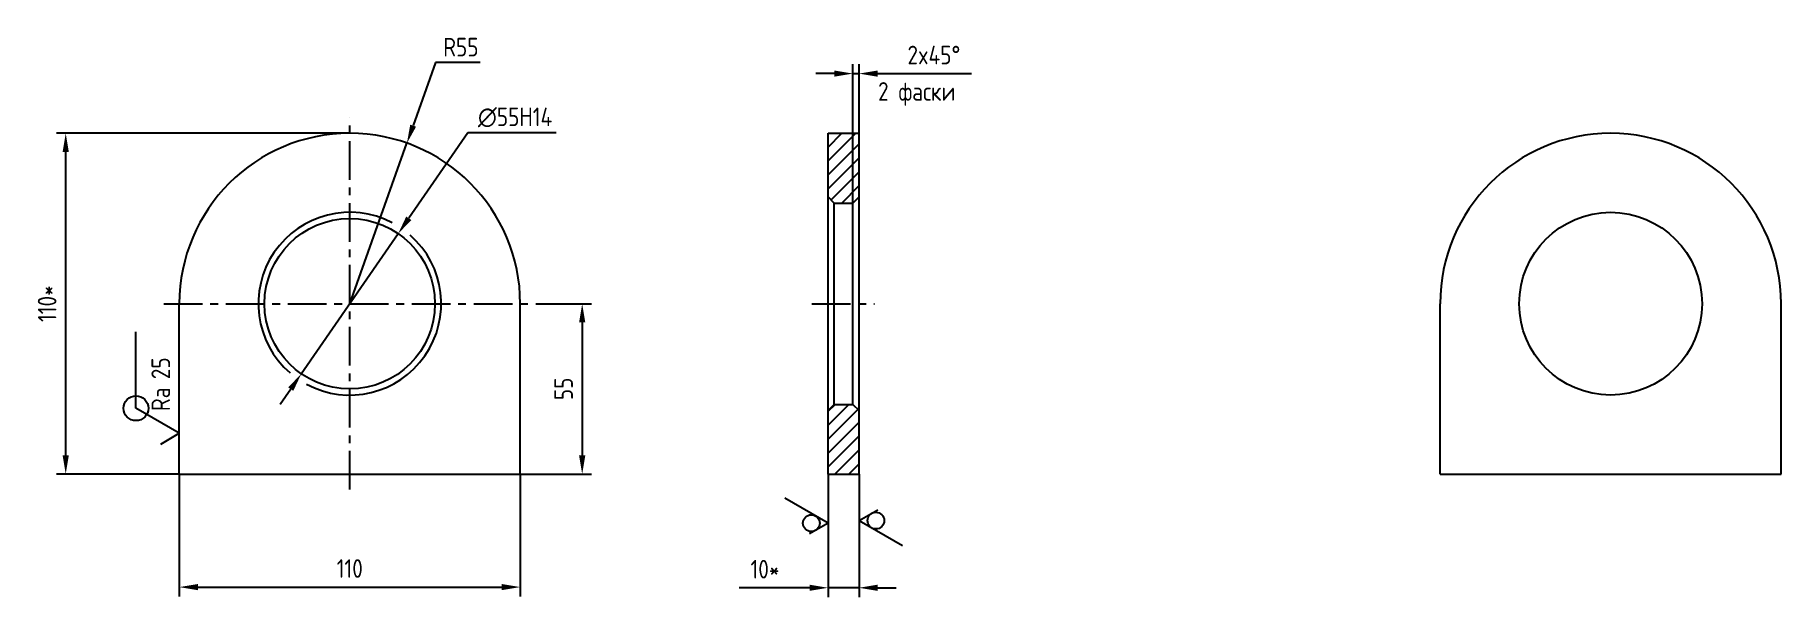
# Model space of a CAD drawing. Header units: millimetres. Extents: x 461 to 1024, y -261 to -79.
import ezdxf

# ---------------------------------------------------------------- set-up
doc = ezdxf.new("R2010")
doc.units = ezdxf.units.MM
doc.header["$LTSCALE"] = 0.5
doc.linetypes.add('CENTER', pattern=[2, 1.25, -0.25, 0.25, -0.25])
for name, color, linetype in [('CEN', 5, 'CENTER'), ('Cont', 6, 'Continuous'), ('DIM', 7, 'Continuous'), ('HATCH', 2, 'Continuous'), ('Text', 3, 'Continuous')]:
    doc.layers.add(name, color=color, linetype=linetype)
doc.styles.add('Style1', font='romans.shx', dxfattribs={"width": 0.8})
doc.dimstyles.new('Dia2', dxfattribs={"dimscale": 2, "dimtxt": 3, "dimasz": 3, "dimexe": 1.25, "dimexo": 0, "dimgap": 1, "dimtad": 1, "dimtoh": 1, "dimdec": 3, "dimtxsty": 'Style1', "dimcen": 2.5, "dimclrt": 3, "dimadec": 0, "dimazin": 0, "dimtfac": 1, "dimtdec": 3, "dimtmove": 0, "dimatfit": 2, "dimfxl": 1, "dimarcsym": 0})
doc.dimstyles.new('LIN2', dxfattribs={"dimscale": 2, "dimtxt": 3, "dimasz": 3, "dimexe": 1.5, "dimexo": 0, "dimgap": 1.5, "dimtad": 1, "dimzin": 13, "dimdsep": 46, "dimtxsty": 'Style1', "dimcen": 0, "dimclrt": 3, "dimadec": 0, "dimazin": 0, "dimtfac": 1, "dimtmove": 0, "dimatfit": 3, "dimfxl": 1, "dimtolj": 1, "dimtzin": 13, "dimarcsym": 0})

# ---------------------------------------------------------------- blocks, each defined once
blk = doc.blocks.new('*D4')
at = {"layer": 'Defpoints', "color": 0, "transparency": 16777216}
for p in [(577.99, -143.42), (546.73, -188.67)]:
    blk.add_point(p, dxfattribs=at)
at = {"layer": 'DIM', "color": 0, "lineweight": -2, "transparency": 16777216}
for p, q in [((600.45, -110.91), (581.4, -138.48)), ((628.97, -110.91), (600.45, -110.91)), ((546.73, -188.67), (577.99, -143.42)), ((543.32, -193.6), (539.91, -198.54))]:
    blk.add_line(p, q, dxfattribs=at)
at = {"layer": 'DIM', "color": 0, "transparency": 16777216}
for points in [[(580.58, -137.91), (582.23, -139.05), (577.99, -143.42)], [(542.49, -193.04), (544.14, -194.17), (546.73, -188.67)]]:
    blk.add_solid(points, dxfattribs=at)
at = {"layer": 'DIM', "color": 3, "transparency": 16777216, "insert": (615.71, -105.91), "char_height": 6, "attachment_point": 5, "style": 'Style1'}
blk.add_mtext('∅55H14', dxfattribs=at)
blk = doc.blocks.new('*D5')
at = {"layer": 'Defpoints', "color": 0, "transparency": 16777216}
for p in [(470.7, -111.04), (562.36, -111.04), (507.36, -221.04)]:
    blk.add_point(p, dxfattribs=at)
at = {"layer": 'DIM', "color": 0, "lineweight": -2, "transparency": 16777216}
for p, q in [((562.36, -111.04), (467.7, -111.04)), ((470.7, -215.04), (470.7, -117.04)), ((507.36, -221.04), (467.7, -221.04))]:
    blk.add_line(p, q, dxfattribs=at)
at = {"layer": 'DIM', "color": 0, "transparency": 16777216}
for points in [[(469.7, -117.04), (471.7, -117.04), (470.7, -111.04)], [(469.7, -215.04), (471.7, -215.04), (470.7, -221.04)]]:
    blk.add_solid(points, dxfattribs=at)
at = {"layer": 'DIM', "color": 3, "transparency": 16777216, "insert": (464.7, -166.04), "char_height": 6, "attachment_point": 5, "rotation": 90, "style": 'Style1'}
blk.add_mtext('\\A1;110*', dxfattribs=at)
blk = doc.blocks.new('*D6')
at = {"layer": 'Defpoints', "color": 0, "transparency": 16777216}
for p in [(507.36, -221.04), (617.36, -221.04), (617.36, -257.52)]:
    blk.add_point(p, dxfattribs=at)
at = {"layer": 'DIM', "color": 0, "lineweight": -2, "transparency": 16777216}
for p, q in [((507.36, -221.04), (507.36, -260.52)), ((617.36, -221.04), (617.36, -260.52)), ((513.36, -257.52), (611.36, -257.52))]:
    blk.add_line(p, q, dxfattribs=at)
at = {"layer": 'DIM', "color": 0, "transparency": 16777216}
for points in [[(513.36, -256.52), (513.36, -258.52), (507.36, -257.52)], [(611.36, -256.52), (611.36, -258.52), (617.36, -257.52)]]:
    blk.add_solid(points, dxfattribs=at)
at = {"layer": 'DIM', "color": 3, "transparency": 16777216, "insert": (562.36, -251.52), "char_height": 6, "attachment_point": 5, "style": 'Style1'}
blk.add_mtext('\\A1;110', dxfattribs=at)
blk = doc.blocks.new('*D7')
at = {"layer": 'Defpoints', "color": 0, "transparency": 16777216}
for p in [(716.71, -221.04), (726.71, -221.04), (716.71, -257.74)]:
    blk.add_point(p, dxfattribs=at)
at = {"layer": 'DIM', "color": 0, "lineweight": -2, "transparency": 16777216}
for p, q in [((716.71, -221.04), (716.71, -260.74)), ((726.71, -221.04), (726.71, -260.74)), ((710.71, -257.74), (687.97, -257.74)), ((726.71, -257.74), (716.71, -257.74)), ((732.71, -257.74), (738.71, -257.74))]:
    blk.add_line(p, q, dxfattribs=at)
at = {"layer": 'DIM', "color": 0, "transparency": 16777216}
for points in [[(710.71, -256.74), (710.71, -258.74), (716.71, -257.74)], [(732.71, -256.74), (732.71, -258.74), (726.71, -257.74)]]:
    blk.add_solid(points, dxfattribs=at)
at = {"layer": 'DIM', "color": 3, "transparency": 16777216, "insert": (696.34, -251.74), "char_height": 6, "attachment_point": 5, "style": 'Style1'}
blk.add_mtext('\\A1;10*', dxfattribs=at)
blk = doc.blocks.new('*D8')
at = {"layer": 'Defpoints', "color": 0, "transparency": 16777216}
for p in [(726.71, -91.77), (724.71, -133.54), (726.71, -131.54)]:
    blk.add_point(p, dxfattribs=at)
at = {"layer": 'DIM', "color": 0, "lineweight": -2, "transparency": 16777216}
for p, q in [((724.71, -133.54), (724.71, -88.77)), ((726.71, -131.54), (726.71, -88.77)), ((718.71, -91.77), (712.71, -91.77)), ((724.71, -91.77), (726.71, -91.77)), ((732.71, -91.77), (763, -91.77))]:
    blk.add_line(p, q, dxfattribs=at)
at = {"layer": 'DIM', "color": 0, "transparency": 16777216}
for points in [[(718.71, -90.77), (718.71, -92.77), (724.71, -91.77)], [(732.71, -90.77), (732.71, -92.77), (726.71, -91.77)]]:
    blk.add_solid(points, dxfattribs=at)
at = {"layer": 'DIM', "color": 3, "transparency": 16777216, "insert": (750.85, -85.77), "char_height": 6, "attachment_point": 5, "style": 'Style1'}
blk.add_mtext('\\A1;2x45%%d', dxfattribs=at)
blk = doc.blocks.new('*D9')
at = {"layer": 'Defpoints', "color": 0, "transparency": 16777216}
for p in [(622.36, -166.04), (617.36, -221.04), (637.36, -221.04)]:
    blk.add_point(p, dxfattribs=at)
at = {"layer": 'DIM', "color": 0, "lineweight": -2, "transparency": 16777216}
for p, q in [((622.36, -166.04), (640.36, -166.04)), ((637.36, -172.04), (637.36, -215.04)), ((617.36, -221.04), (640.36, -221.04))]:
    blk.add_line(p, q, dxfattribs=at)
at = {"layer": 'DIM', "color": 0, "transparency": 16777216}
for points in [[(636.36, -172.04), (638.36, -172.04), (637.36, -166.04)], [(636.36, -215.04), (638.36, -215.04), (637.36, -221.04)]]:
    blk.add_solid(points, dxfattribs=at)
at = {"layer": 'DIM', "color": 3, "transparency": 16777216, "insert": (631.36, -193.54), "char_height": 6, "attachment_point": 5, "rotation": 90, "style": 'Style1'}
blk.add_mtext('\\A1;55', dxfattribs=at)
blk = doc.blocks.new('*D10')
at = {"layer": 'Defpoints', "color": 0, "transparency": 16777216}
for p in [(580.8, -114.23), (562.36, -166.04)]:
    blk.add_point(p, dxfattribs=at)
at = {"layer": 'DIM', "color": 0, "lineweight": -2, "transparency": 16777216}
for p, q in [((590.05, -88.22), (582.81, -108.57)), ((604.39, -88.22), (590.05, -88.22)), ((562.36, -166.04), (580.8, -114.23))]:
    blk.add_line(p, q, dxfattribs=at)
at = {"layer": 'DIM', "color": 0, "transparency": 16777216}
blk.add_solid([(581.87, -108.24), (583.75, -108.91), (580.8, -114.23)], dxfattribs=at)
at = {"layer": 'DIM', "color": 3, "transparency": 16777216, "insert": (598.22, -83.22), "char_height": 6, "attachment_point": 5, "style": 'Style1'}
blk.add_mtext('R55', dxfattribs=at)
blk = doc.blocks.new('A$C6CF913E7')
at = {"layer": 'Text'}
blk.add_circle((0, 0), 2, dxfattribs=at)
blk = doc.blocks.new('sherISO_06')
at = {"layer": 'Text'}
blk.add_line((4.04, 7), (16.39, 7), dxfattribs=at)
blk.add_lwpolyline([(-1.73, 3), (0, 0), (4.04, 7)], dxfattribs=at)
blk.add_blockref('A$C6CF913E7', (4.04, 7))
at = {"layer": 'Text', "style": 'Style1', "width": 0.8}
blk.add_text('Ra', height=3, dxfattribs=at).set_placement((3.58, 1.5))
blk.add_attdef('12,5', (8.73, 1.5), '', height=3, dxfattribs=at)
blk = doc.blocks.new('sherISO_09')
at = {"layer": 'Text'}
for q in [(4.04, 7), (-1.73, 3)]:
    blk.add_line((0, 0), q, dxfattribs=at)
blk.add_circle((0, 2.71), 1.35, dxfattribs=at)

msp = doc.modelspace()

# ---------------------------------------------------------------- hatches: boundary and pattern name
at = {"layer": 'HATCH'}
h = msp.add_hatch(dxfattribs=at)
h.set_pattern_fill('ANSI31', color=256, style=0)
h.set_pattern_definition([(45, (6, 0), (-2.245064, 2.245064), [])])
h.paths.add_polyline_path([(726.7113, -111.0431), (716.7113, -111.0431), (716.7113, -131.5431), (718.7113, -133.5431), (724.7113, -133.5431), (726.7113, -131.5431)])
h.paths.add_polyline_path([(726.7113, -200.5431), (724.7113, -198.5431), (718.7113, -198.5431), (716.7113, -200.5431), (716.7113, -221.0431), (726.7113, -221.0431)])

# ---------------------------------------------------------------- linework, layer by layer
at = {"layer": 'CEN', "ltscale": 20}
for p, q in [((562.3603, -226.0431), (562.3603, -106.0431)), ((502.3603, -166.0431), (622.3603, -166.0431)), ((711.483, -166.0431), (731.6825, -166.0431))]:
    msp.add_line(p, q, dxfattribs=at)
at = {"layer": 'Cont'}
for p, q in [((716.7113, -221.0431), (716.7113, -111.0431)), ((716.7113, -111.0431), (726.7113, -111.0431)), ((726.7113, -221.0431), (726.7113, -111.0431)), ((718.7113, -133.5431), (716.7113, -131.5431)), ((718.7113, -198.5431), (718.7113, -133.5431)), ((718.7113, -133.5431), (724.7113, -133.5431)), ((724.7113, -133.5431), (726.7113, -131.5431)), ((724.7113, -198.5431), (724.7113, -133.5431)), ((507.3603, -221.0431), (507.3603, -166.0431)), ((617.3603, -221.0431), (617.3603, -166.0431)), ((914.222, -221.0431), (914.222, -166.0431)), ((1024.222, -221.0431), (1024.222, -166.0431)), ((718.7113, -198.5431), (716.7113, -200.5431)), ((718.7113, -198.5431), (724.7113, -198.5431)), ((724.7113, -198.5431), (726.7113, -200.5431)), ((507.3603, -221.0431), (617.3603, -221.0431)), ((716.7113, -221.0431), (726.7113, -221.0431)), ((914.222, -221.0431), (1024.222, -221.0431))]:
    msp.add_line(p, q, dxfattribs=at)
for centre, radius in [((562.3603, -166.0431), 27.5), ((969.222, -166.0431), 29.5)]:
    msp.add_circle(centre, radius, dxfattribs=at)
for centre, radius, start, end in [((562.3603, -166.0431), 55, 0, 180), ((969.222, -166.0431), 55, 0, 180), ((562.3603, -166.0431), 29.5, 62.296609, 229.273462), ((562.3603, -166.0431), 29.5, 241.81097, 48.687518)]:
    msp.add_arc(centre, radius, start, end, dxfattribs=at)

# ---------------------------------------------------------------- block references
at = {"layer": 'Text', "xscale": 2, "yscale": 2, "zscale": 2, "rotation": 90}
msp.add_blockref('sherISO_06', (507.3603, -207.8766), dxfattribs=at).add_auto_attribs({'12,5': '25'})
at = {"layer": 'Text', "xscale": 2, "yscale": 2, "zscale": 2}
for p, rotation in [((716.7113, -236.8851), 90), ((726.7113, -236.0632), 269.99999999999363)]:
    msp.add_blockref('sherISO_09', p, dxfattribs=dict(at, rotation=rotation))

# ---------------------------------------------------------------- texts
at = {"layer": 'Text', "style": 'Style1', "width": 0.8}
msp.add_text('2 фаски', height=6, dxfattribs=at).set_placement((732.8325, -100.5213))

# ---------------------------------------------------------------- dimensions: what is measured, and where the dimension line sits
at = {"layer": 'DIM'}
dim = msp.add_radius_dim(center=(562.3603, -166.0431), mpoint=(580.7964, -114.225), dimstyle='Dia2', override={"dimtmove": 1}, dxfattribs=at)
dim.commit()
dim.dimension.update_dxf_attribs({"geometry": '*D10', "text_midpoint": (590.049, -88.2189), "dimtype": 164})
for base, p1, p2, text, picture, middle in [((726.7113, -91.7699), (724.7113, -133.5431), (726.7113, -131.5431), '<>x45%%d', '*D8', (750.8542, -85.7699)), ((716.7113, -257.7438), (726.7113, -221.0431), (716.7113, -221.0431), '<>*', '*D7', (696.3399, -251.7438))]:
    dim = msp.add_linear_dim(base=base, p1=p1, p2=p2, text=text, dimstyle='LIN2', dxfattribs=at)
    dim.commit()
    dim.dimension.update_dxf_attribs({"geometry": picture, "text_midpoint": middle})
dim = msp.add_diameter_dim_2p(p1=(546.7282, -188.668), p2=(577.9923, -143.4181), text='<>H14', dimstyle='Dia2', override={"dimtmove": 1}, dxfattribs=at)
dim.commit()
dim.dimension.update_dxf_attribs({"geometry": '*D4', "text_midpoint": (600.4522, -110.911), "dimtype": 163})
dim = msp.add_linear_dim(base=(470.7011, -111.0431), p1=(507.3603, -221.0431), p2=(562.3603, -111.0431), angle=90, text='<>*', dimstyle='LIN2', dxfattribs=at)
dim.commit()
dim.dimension.update_dxf_attribs({"geometry": '*D5', "text_midpoint": (464.7011, -166.0431)})
dim = msp.add_linear_dim(base=(637.3603, -221.0431), p1=(622.3603, -166.0431), p2=(617.3603, -221.0431), angle=90, dimstyle='LIN2', dxfattribs=at)
dim.commit()
dim.dimension.update_dxf_attribs({"geometry": '*D9', "text_midpoint": (631.3603, -193.5431)})
dim = msp.add_linear_dim(base=(617.3603, -257.5229), p1=(507.3603, -221.0431), p2=(617.3603, -221.0431), dimstyle='LIN2', dxfattribs=at)
dim.commit()
dim.dimension.update_dxf_attribs({"geometry": '*D6', "text_midpoint": (562.3603, -251.5229)})

doc.saveas('drawing.dxf')
